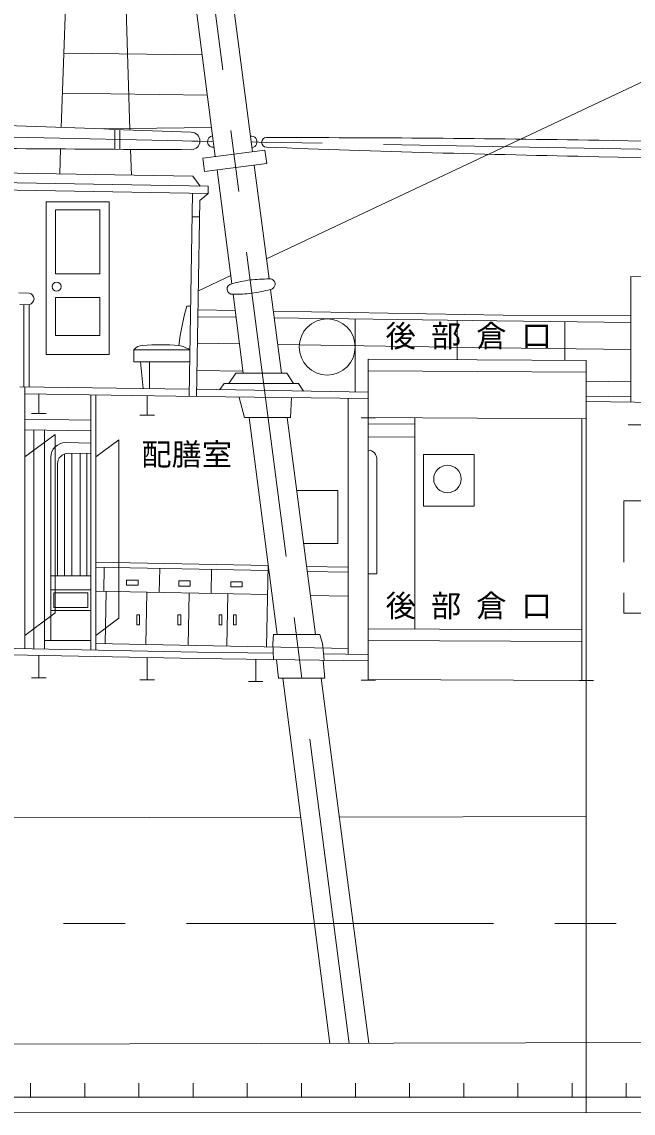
# Model space of a CAD drawing. Units: millimetres, scale not verified. Extents: x -51050 to 51050, y -29700 to 29700.
# Drawn here: x -24405 to -18083, y -19367 to -8073 of the extents above; entities that cross this region are included whole.
import ezdxf
from ezdxf.enums import TextEntityAlignment as Align

# ---------------------------------------------------------------- set-up
doc = ezdxf.new("R2010")
doc.units = ezdxf.units.MM
doc.header["$LTSCALE"] = 100
doc.linetypes.add('USER1', pattern=[50.8, 31.75, -6.35, 6.35, -6.35])
doc.linetypes.add('USER2', pattern=[9.525, 6.35, -3.175])
for name, color, linetype, lineweight in [('0-2_sunpou', 7, 'Continuous', 18), ('0-3_keijou', 7, 'Continuous', 18), ('0-6_center', 7, 'USER1', 18)]:
    doc.layers.add(name, color=color, linetype=linetype, lineweight=lineweight)
doc.layers.add('0-5_text', color=7, linetype='Continuous')
doc.styles.add('ＭＳ ゴシック', font='')
doc.styles.get('ＭＳ ゴシック').set_extended_font_data('MS Gothic')

msp = doc.modelspace()

# ---------------------------------------------------------------- linework, layer by layer
at = {"layer": '0-2_sunpou'}
for p, q in [((-24314.5, -19056), (-24314.5, -19201)), ((-23754.5, -19056), (-23754.5, -19201)), ((-23194.5, -19056), (-23194.5, -19201)), ((-22634.5, -19056), (-22634.5, -19201)), ((-22074.5, -19056), (-22074.5, -19201)), ((-21514.5, -19056), (-21514.5, -19201)), ((-20954.5, -19056), (-20954.5, -19201)), ((-20394.5, -19056), (-20394.5, -19201)), ((-19834.5, -19056), (-19834.5, -19201)), ((-19274.5, -19056), (-19274.5, -19201)), ((-18714.5, -19056), (-18714.5, -19201)), ((-18154.5, -19056), (-18154.5, -19201)), ((-43083.2, -19201), (29321.6, -19201))]:
    msp.add_line(p, q, dxfattribs=at)
at = {"layer": '0-3_keijou'}
for p, q in [((-22404.6, -9466.6), (-23795.5, 1298.8)), ((-22019.8, -9416.9), (-23393.5, 1131.2)), ((-23673.6, 355), (-23996.8, -9166.1)), ((-23286.5, -9191.9), (-23570.4, -444)), ((-23970.6, -8396.1), (-22540.6, -8413.9)), ((-23984.8, -8812.5), (-22486.7, -8831.1)), ((-23575, -9181.3), (-22443.1, -9168.3)), ((-23441.7, -9186.2), (-23441.7, -9392.2)), ((-23391.5, -9188), (-23391.5, -9392.5)), ((-22646.2, -9306.8), (-22424.7, -9311)), ((-22033.1, -9315.1), (-21875.1, -9320.7)), ((-17491.4, -9317.6), (-18438.8, -9299.3)), ((-24004.3, -9388.5), (-24013, -9645.9)), ((-23271.4, -9658.6), (-23280, -9393.1)), ((-22533.5, -9483.2), (-21890.6, -9400.2)), ((-22533.5, -9483.2), (-22515.6, -9622.1)), ((-21890.6, -9400.2), (-21872.7, -9539)), ((-17491.4, -9487.6), (-18438.8, -9469.3)), ((-22636.7, -9669.6), (-28612.5, -9566.8)), ((-22515.6, -9622.1), (-21872.7, -9539)), ((-21848.4, -10733.7), (-22001.8, -9555.7)), ((-22477, -9773.9), (-28828.2, -9664.8)), ((-22561, -9772.5), (-22636.7, -9669.6)), ((-22234.4, -10783.7), (-22386.6, -9605.4)), ((-22478.3, -9849.3), (-28829.5, -9740.1)), ((-22478.3, -9849.3), (-22477, -9773.9)), ((-24153, -9936), (-23501.4, -9936)), ((-24153, -9936), (-24153, -11516.9)), ((-23501.4, -9936), (-23501.4, -11516.9)), ((-22675.9, -11948.1), (-22639.7, -9846.5)), ((-22598.4, -11949.2), (-22563.5, -9921.1)), ((-22478.3, -9849.3), (-22563.5, -9921.1)), ((-24055.9, -10017), (-23598.6, -10017)), ((-24055.9, -10017), (-24055.9, -10682.3)), ((-23598.6, -10017), (-23598.6, -10682.3)), ((-22566.5, -10092.1), (-22643.9, -10090.8)), ((-24055.9, -10682.3), (-23598.6, -10682.3)), ((-22245.4, -10698.7), (-22579.6, -10856.2)), ((-18106.4, -10709.3), (-14636.9, -10727.6)), ((-18106.4, -10709.3), (-18106.4, -12008.7)), ((-24328.4, -10879.7), (-24437.2, -10878.1)), ((-24055.9, -10924.5), (-23598.6, -10924.5)), ((-24055.9, -10924.5), (-24055.9, -11318.7)), ((-23598.6, -10924.5), (-23598.6, -11318.7)), ((-22114.9, -11708.9), (-22220.3, -10892.8)), ((-21721.4, -11708.9), (-21834.2, -10842.7)), ((-24328.4, -11000.1), (-24427.2, -10998.7)), ((-24383, -11849.4), (-24383, -10999.3)), ((-24328.4, -11850.2), (-24328.4, -11000.1)), ((-22697.8, -11015.2), (-22659.8, -11015.2)), ((-22198.7, -11060.2), (-22583, -11053.7)), ((-19427.9, -11107.3), (-21805, -11066.9)), ((-22189.7, -11129.8), (-22584.2, -11124.5)), ((-20957.4, -11146.6), (-20957.4, -11904)), ((-19904.8, -11160.9), (-19904.8, -11569.5)), ((-18106.4, -11111.8), (-19427.9, -11107.3)), ((-18788.6, -11175.4), (-18788.6, -11575.4)), ((-24055.9, -11318.7), (-23598.6, -11318.7)), ((-22154.2, -11404.4), (-22588.9, -11397.5)), ((-24153, -11516.9), (-23501.4, -11516.9)), ((-23246.2, -11465.7), (-23246.2, -11591.4)), ((-23246.2, -11465.7), (-22667.6, -11465.7)), ((-19522.5, -11445.9), (-21760.2, -11410.6)), ((-18106.4, -11463.8), (-19522.5, -11445.9)), ((-22669.7, -11591.4), (-23246.2, -11591.4)), ((-23178.3, -11591.4), (-23150.9, -11867.3)), ((-23084.3, -11591.4), (-23084.3, -11868.2)), ((-20822.4, -11564.7), (-18568.1, -11576.5)), ((-20822.4, -11564.7), (-20822.4, -12168.9)), ((-18568.1, -11576.5), (-18568.1, -12180.8)), ((-22117.5, -11688.7), (-22593.8, -11682.4)), ((-22192.9, -11708.9), (-22263.1, -11814.3)), ((-22192.9, -11708.9), (-21665.5, -11708.9)), ((-21665.5, -11708.9), (-21595.3, -11814.3)), ((-20822.4, -11686.1), (-18568.1, -11698)), ((-22674.6, -11874.2), (-24426.7, -11848.8)), ((-24375.3, -11849.5), (-24375.3, -14559.1)), ((-22313.1, -11814.3), (-22356.5, -11879.5)), ((-22313.1, -11814.3), (-21545.3, -11814.3)), ((-21545.3, -11814.3), (-21491.8, -11894.6)), ((-18106.4, -11798.4), (-18568.1, -11792.5)), ((-22587.7, -11949.3), (-24375.3, -11923.4)), ((-24230, -12125.5), (-24230, -11925.5)), ((-23691.9, -11934.1), (-23691.9, -14573.9)), ((-23640.5, -11934.1), (-23640.5, -14573.9)), ((-23108.3, -12141.8), (-23108.3, -11941.8)), ((-22587.7, -11875.4), (-22597.1, -11875.3)), ((-20822.4, -11906.3), (-22587.7, -11875.4)), ((-20822.4, -11972.7), (-22587.7, -11949.3)), ((-22156, -11960.9), (-22102.6, -12166.8)), ((-21616.7, -11962.2), (-21626.8, -12166.8)), ((-21031, -11970), (-21031, -14615.8)), ((-18106.4, -11953.9), (-18568.1, -11945.8)), ((-20822.4, -12172.7), (-20822.4, -11972.7)), ((-23691.9, -12195.1), (-24375.3, -12185.2)), ((-24305, -12125.5), (-24155, -12125.5)), ((-23183.3, -12141.8), (-23033.3, -12141.8)), ((-22102.6, -12166.8), (-21626.8, -12166.8)), ((-21765.3, -14414.3), (-22055.7, -12166.8)), ((-21369, -14414.3), (-21661.7, -12166.8)), ((-20897.4, -12172.7), (-20747.4, -12172.7)), ((-20822.4, -12168.9), (-18568.1, -12180.8)), ((-20822.4, -12168.9), (-20822.4, -14354.2)), ((-20342.6, -12171.5), (-20342.6, -14356.7)), ((-18612.8, -12180.8), (-18612.8, -14890.4)), ((-18568.1, -12180.8), (-18568.1, -14366.1)), ((-23691.9, -12304.9), (-24375.3, -12295)), ((-24280.4, -12296.4), (-24280.4, -14561.1)), ((-24170.9, -12297.9), (-24170.9, -14563.3)), ((-20822.4, -12232.9), (-20342.6, -12235.5)), ((-18135.3, -12244.3), (-17985.3, -12244.3)), ((-24061.4, -12344.5), (-24375.6, -12576)), ((-24061.4, -12344.5), (-24061.4, -14190.5)), ((-20822.4, -12368.9), (-20342.6, -12371.5)), ((-23691.9, -12431.6), (-23953, -12427.8)), ((-24105.2, -12577.8), (-24105.2, -14474.1)), ((-24036.1, -12647.9), (-24036.1, -13805.4)), ((-23963.4, -12544.5), (-23963.4, -13805.4)), ((-23691.9, -12541.3), (-23924.5, -12538)), ((-23888.7, -12538.5), (-23888.7, -13805.4)), ((-23800.5, -12539.8), (-23800.5, -13805.4)), ((-23732.6, -12540.7), (-23732.6, -13805.4)), ((-20734.7, -12601.4), (-20734.7, -13785.4)), ((-21857.6, -13700.1), (-23640.5, -13664.2)), ((-21858.6, -13752), (-23640.5, -13716.2)), ((-23552.9, -13717.9), (-23557.9, -13966.7)), ((-22979.3, -13729.5), (-22984.3, -13978.3)), ((-22442.1, -13740.3), (-22447.2, -13989.1)), ((-21857.6, -13700.1), (-21874.5, -14542.4)), ((-21031, -13716.7), (-21461, -13708.1)), ((-21031, -13768.7), (-21454.2, -13760.2)), ((-23691.9, -13805.4), (-24105.2, -13805.4)), ((-20822.4, -13785), (-20734.7, -13785.4)), ((-23691.9, -13950.5), (-24105.2, -13950.5)), ((-23721.9, -13980.5), (-24075.2, -13980.5)), ((-24075.2, -13980.5), (-24075.2, -14135.5)), ((-23721.9, -13980.5), (-23721.9, -14135.5)), ((-21863.6, -14000.8), (-23640.5, -13965)), ((-23531.5, -13967.2), (-23542.4, -14508.8)), ((-23112.6, -13975.7), (-23123.5, -14517.3)), ((-22675.6, -13984.5), (-22686.5, -14526.1)), ((-22275, -13992.5), (-22285.9, -14534.1)), ((-21031, -14017.6), (-21421.7, -14009.7)), ((-24061.4, -14190.5), (-24375.6, -14421.9)), ((-23691.9, -14165.5), (-24105.2, -14165.5)), ((-23721.9, -14135.5), (-24075.2, -14135.5)), ((-21802.4, -14414.3), (-21322.4, -14414.3)), ((-21322.4, -14414.3), (-21295, -14506.5)), ((-20822.4, -14354.2), (-18612.8, -14365.9)), ((-20822.4, -14354.2), (-20822.4, -14878.8)), ((-18568.1, -14366.1), (-18568.1, -14890.7)), ((-23691.9, -14474.1), (-24170.9, -14474.1)), ((-21031, -14559.4), (-23640.5, -14506.9)), ((-21295, -14506.5), (-21277.1, -14680.5)), ((-20822.4, -14475.7), (-18612.8, -14487.3)), ((-24230, -14860), (-24230, -14630)), ((-23108.3, -14882.6), (-23108.3, -14652.6)), ((-21806, -14605.5), (-22587.7, -14595.1)), ((-21986.6, -14901.1), (-21986.6, -14671.1)), ((-21771.3, -14673.9), (-21751.6, -14864.6)), ((-21289.7, -14680.3), (-21271.6, -14864.6)), ((-20822.4, -14618.5), (-21284.1, -14612.4)), ((-18568.1, -14890.7), (-18568.1, -14660.7)), ((-20822.4, -14886.5), (-20822.4, -14686.5)), ((-24305, -14860), (-24155, -14860)), ((-23183.3, -14882.6), (-23033.3, -14882.6)), ((-22061.6, -14901.1), (-21911.6, -14901.1)), ((-21271.6, -14864.6), (-21751.6, -14864.6)), ((-21218.7, -18644.5), (-21707.1, -14864.6)), ((-20818.3, -18643.4), (-21310.4, -14864.6)), ((-20897.4, -14886.5), (-20747.4, -14886.5)), ((-20822.4, -14878.8), (-18568.1, -14890.7)), ((-18643.1, -14890.7), (-18493.1, -14890.7)), ((-18568.1, -19361.8), (-18568.1, -14890.7)), ((-21521.3, -16302.9), (-32258.4, -16331.9)), ((-18568.1, -16295), (-21123.2, -16301.8)), ((21321.8, -18529.8), (-31704.5, -18672.8)), ((-39320.2, -19338.8), (-14296.2, -19366.6))]:
    msp.add_line(p, q, dxfattribs=at)
at = {"layer": '0-3_keijou', "linetype": 'USER1'}
msp.add_line((-23400.8, -12399.4), (-23640.5, -12576), dxfattribs=at)
at = {"layer": '0-3_keijou', "linetype": 'USER2'}
for p, q in [((-18180.8, -13030.3), (-17732.3, -13030.3)), ((-18180.8, -13030.3), (-18180.8, -14190.8)), ((-18180.8, -14190.8), (-14092, -14190.8))]:
    msp.add_line(p, q, dxfattribs=at)
at = {"layer": '0-3_keijou'}
for points in [[(-10688.5, -8490.4), (-17491.4, -8458.4), (-21875.6, -10524.4)], [(-18106.4, -11184.1), (-19493, -11166.5), (-21796.1, -11135.2)], [(-11219.4, -12080.3), (-13551.3, -12064.4), (-14712.6, -12051.1), (-17306.8, -12019.3), (-18568.1, -12002.6)], [(-21491.9, -13470.9), (-21137.1, -13470.9), (-21137.1, -12923), (-21563.2, -12923)], [(-22587.7, -14595.1), (-28748.5, -14471.1), (-35719.2, -14280.9)], [(-20822.4, -14686.5), (-22587.7, -14663.1), (-28748.5, -14539.1), (-35721.1, -14348.8)], [(-21802.4, -14414.3), (-21809.5, -14505.4), (-21803.7, -14673.5)]]:
    msp.add_lwpolyline(points, dxfattribs=at)
at = {"layer": '0-3_keijou', "linetype": 'USER1'}
msp.add_lwpolyline([(-23400.8, -12399.4), (-23400.8, -14245.4), (-23640.5, -14421.9)], dxfattribs=at)
at = {"layer": '0-3_keijou'}
for points in [[(-20252.6, -12551.4), (-19727.9, -12551.4), (-19727.9, -13083.9), (-20252.6, -13083.9)], [(-23321.1, -13850), (-23202.5, -13850), (-23202.5, -13903), (-23321.1, -13903)], [(-22782.9, -13858.5), (-22664.3, -13858.5), (-22664.3, -13911.5), (-22782.9, -13911.5)], [(-22244.7, -13867), (-22126.1, -13867), (-22126.1, -13920), (-22244.7, -13920)], [(-23217.3, -14208.1), (-23187.6, -14208.1), (-23187.6, -14314), (-23217.3, -14314)], [(-22791.4, -14208.1), (-22761.7, -14208.1), (-22761.7, -14314), (-22791.4, -14314)], [(-22365.5, -14208.1), (-22335.8, -14208.1), (-22335.8, -14314), (-22365.5, -14314)], [(-22217.2, -14208.1), (-22187.5, -14208.1), (-22187.5, -14314), (-22217.2, -14314)]]:
    msp.add_lwpolyline(points, close=True, dxfattribs=at)
for centre, radius in [((-24046, -10813), 46.6), ((-21247.4, -11437.9), 290), ((-20004.1, -12803.9), 142)]:
    msp.add_circle(centre, radius, dxfattribs=at)
for centre, radius, start, end in [((-38223.8, -409605.2), 400691.8, 87.7729, 88.23238), ((-22652.8, -9306.1), 90, 270, 90), ((-22424.7, -9311), 60, 97.36222, 277.36222), ((-22033.1, -9315.1), 60, 277.41956, 97.41956), ((-21062.6, 394001.8), 403401, 269.31801, 269.77414), ((-21875.1, -9320.7), 50, 90, 270), ((-21795.2, -206099.7), 196829, 89.02292, 90.02326), ((-14528, 186747), 196255.3, 267.85456, 268.8582), ((-22227.4, -10838.3), 55, 97.36222, 277.36222), ((-21667, -13017.2), 2304.4, 99.39854, 104.25393), ((-21827.1, -13038), 2304.4, 90.52784, 95.38324), ((-21841.3, -10788.2), 55, 277.41956, 97.41956), ((-24340.5, -10939.9), 61.4, 281.34816, 78.65184), ((-22243.7, -8588.5), 2304.4, 270.58519, 275.44058), ((-22399.4, -8608.7), 2304.4, 279.34119, 284.19659), ((-20559.5, -11659.5), 2233.3, 163.23378, 173.86896), ((-23148.7, -11549.2), 128.4, 92.59124, 139.44902), ((-22967.2, -14265.6), 2850.8, 86.23419, 93.76581), ((-22912.6, -11917.5), 514, 61.52136, 75.04525), ((-23955.2, -12577.8), 150, 89.16967, 180), ((-20826.2, -12596.6), 91.7, 356.97584, 87.62375), ((-23926.1, -12647.9), 110, 89.16967, 180)]:
    msp.add_arc(centre, radius, start, end, dxfattribs=at)
at = {"layer": '0-6_center'}
for p, q in [((-21018.5, -18644), (-23989.4, 4258.7)), ((-22424.7, -9311), (-42401.4, -8883.7)), ((-17491.4, -9402.6), (-21925, -9317.2)), ((-14448.1, -17404.4), (-39355.1, -17404.4))]:
    msp.add_line(p, q, dxfattribs=at)

# ---------------------------------------------------------------- texts
at = {"layer": '0-5_text', "style": 'ＭＳ ゴシック'}
for s, p in [('後 部 倉 口', (-20643, -11507)), ('配膳室', (-23168.9, -12732.2)), ('後 部 倉 口', (-20643, -14298.9))]:
    msp.add_text(s, height=229.1, dxfattribs=at).set_placement(p, align=Align.BOTTOM_LEFT)

doc.saveas('drawing.dxf')
